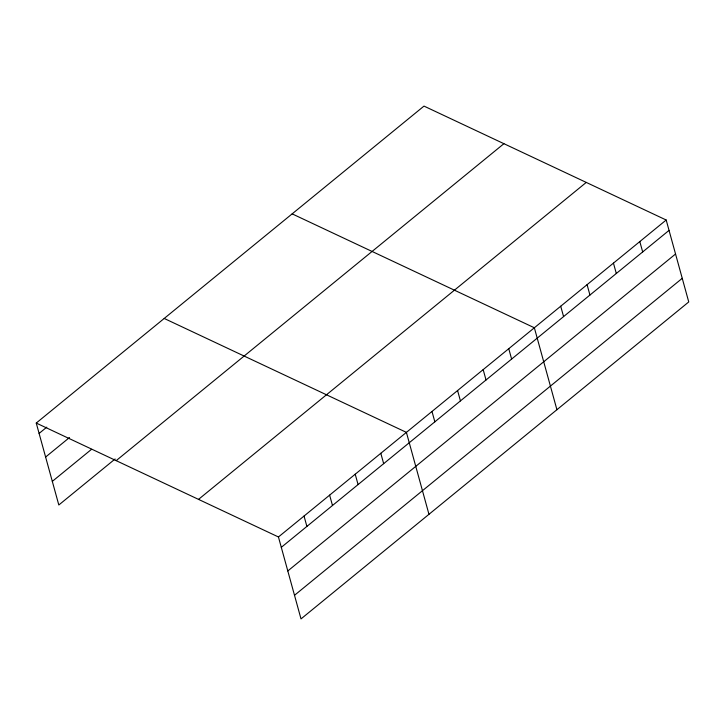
<?xml version="1.0" encoding="UTF-8"?>
<svg xmlns="http://www.w3.org/2000/svg" width="725" height="725" viewBox="0 0 725 725"><rect width="100%" height="100%" fill="white"/><g stroke="black" fill="none" stroke-linecap="round" stroke-linejoin="round"><path stroke-width="1.09" d="M36.25 423.056L423.989 106.095L666.184 220.01L688.75 301.944L301.011 618.905L278.445 536.971L36.25 423.056L58.816 504.99L115.121 458.97M39.105 433.432L46.781 427.152M45.612 457.04L69.5 437.519M52.318 481.373L91.549 449.301M116.172 460.647L503.911 143.686M198.523 499.38L586.253 182.419M278.445 536.971L666.184 220.01M281.3 547.339L669.039 230.387M287.807 570.956L675.546 254.004M294.513 595.288L682.243 278.327M292.157 213.866L534.352 327.772L556.918 409.716M164.203 318.456L406.399 432.372L428.964 514.306M639.812 241.561L642.676 251.938M613.45 263.112L616.304 273.488M587.087 284.671L589.942 295.048M560.715 306.222L563.579 316.598M508.76 348.698L511.614 359.074M483.167 369.614L486.031 379.991M457.575 390.53L460.438 400.907M431.991 411.456L434.846 421.823M380.806 453.288L383.661 463.665M355.214 474.213L358.077 484.581M329.621 495.13L332.485 505.506M304.038 516.046L306.892 526.423"/></g></svg>
